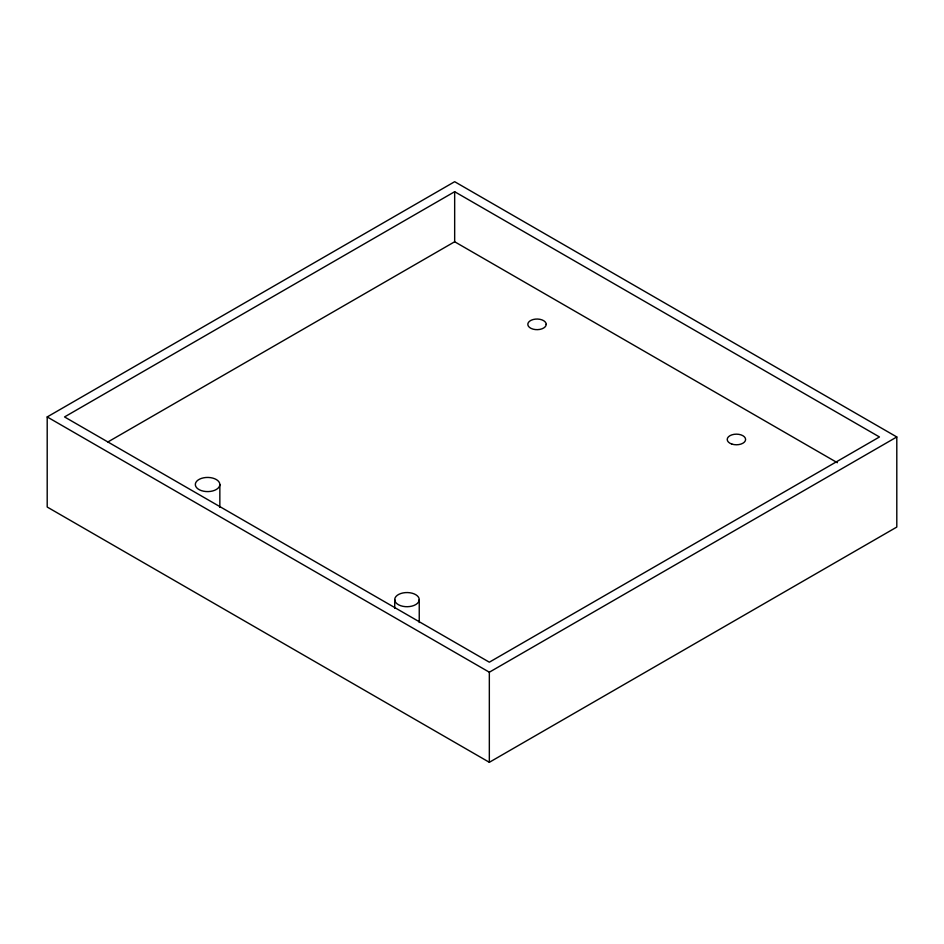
<?xml version="1.0" encoding="UTF-8"?>
<svg xmlns="http://www.w3.org/2000/svg" width="944" height="944" viewBox="0 0 944 944"><rect width="100%" height="100%" fill="white"/><g stroke="black" fill="none" stroke-linecap="round" stroke-linejoin="round"><path stroke-width="1.42" d="M47.2 416.941L454.666 181.696L896.8 436.966L896.8 527.059L489.334 762.304L47.2 507.034L47.2 416.941L489.334 672.211L896.8 436.966M454.666 191.703L64.534 416.941L489.334 662.192L879.466 436.966L454.666 191.703L454.666 241.758L837.363 462.713M107.887 441.969L454.666 241.758M489.334 672.211L489.334 762.304M419.242 599.629A12.26 7.08 0 0 1 400.846 605.765A12.26 7.08 0 0 1 400.846 593.505A12.26 7.08 0 0 1 419.242 599.629L419.242 622.509M394.722 599.629L394.722 608.219M219.846 484.508A12.26 7.08 0 0 1 201.45 490.644A12.26 7.08 0 0 1 201.45 478.384A12.26 7.08 0 0 1 219.846 484.508L219.846 507.388M546.21 324.347L545.903 325.715A9.192 5.31 0 0 1 531.106 328.418A9.192 5.31 0 0 1 533.136 319.532A9.192 5.31 0 0 1 546.21 324.347M731.824 444.069A9.192 5.31 0 0 0 745.607 439.467A9.192 5.31 0 0 0 731.824 434.865A9.192 5.31 0 0 0 731.824 444.069"/></g></svg>
